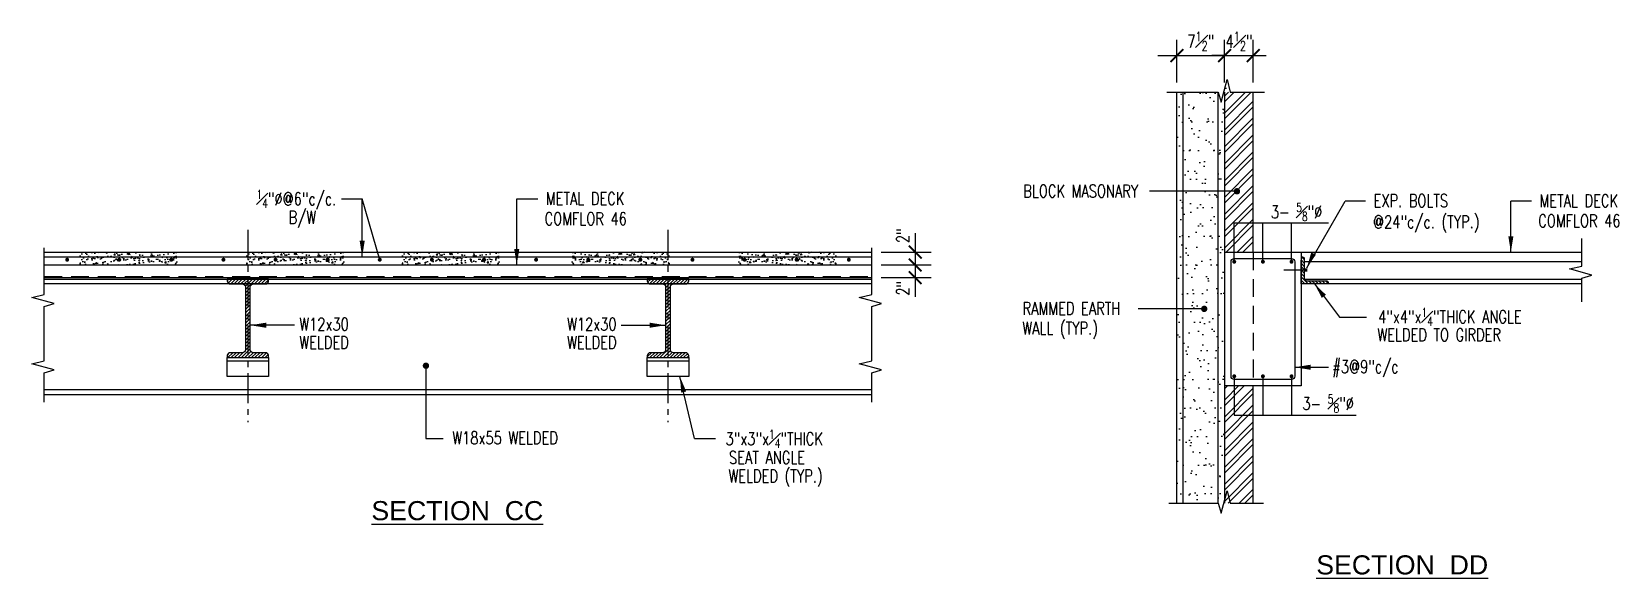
# Model space of a CAD drawing. Header units: inches. Extents: x 54338 to 57449, y 10559 to 14148.
# Drawn here: x 55119.4 to 55368.8, y 10559.4 to 10645.3 of the extents above; entities that cross this region are included whole.
import ezdxf
from ezdxf.enums import TextEntityAlignment as Align

# ---------------------------------------------------------------- set-up
doc = ezdxf.new("R2010")
doc.units = ezdxf.units.IN
doc.header["$LTSCALE"] = 15
doc.header["$MEASUREMENT"] = 0
doc.linetypes.add('CENTER', pattern=[2, 1.25, -0.25, 0.25, -0.25])
doc.linetypes.add('HIDDEN', pattern=[0.375, 0.25, -0.125])
for name, color, linetype in [('A-HATCH RCC', 8, 'Continuous'), ('A-TEXT-P', 242, 'Continuous'), ('BAR', 4, 'Continuous'), ('CONC', 5, 'Continuous'), ('GIRDER', 6, 'HIDDEN'), ('HATCH', 253, 'Continuous'), ('L', 2, 'Continuous'), ('S-GRID', 8, 'CENTER'), ('WALL', 7, 'Continuous')]:
    doc.layers.add(name, color=color, linetype=linetype)
doc.styles.add('16 scale', font='arial.ttf')
doc.styles.add('ROMANS', font='simplex.shx', dxfattribs={"width": 0.75})
doc.dimstyles.new('1-24', dxfattribs={"dimtxt": 2, "dimasz": 2, "dimexe": 2.5, "dimexo": 1.5, "dimgap": 0.75, "dimtad": 1, "dimdec": 6, "dimzin": 3, "dimdsep": 46, "dimlunit": 4, "dimtxsty": 'ROMANS', "dimblk": 'ARCHTICK', "dimcen": 0, "dimdle": 3, "dimclrd": 1, "dimclre": 1, "dimclrt": 2, "dimazin": 0, "dimtfac": 0.75, "dimtdec": 6, "dimtix": 1, "dimtmove": 2, "dimatfit": 3, "dimfxl": 0, "dimfrac": 1, "dimtolj": 1, "dimtzin": 1, "dimarcsym": 0})
pattern_1 = [(45, (-78.86597, -2980.20895), (-0.265165043, 0.265165043), [])]

# ---------------------------------------------------------------- blocks, each defined once
blk = doc.blocks.new('_ARCHTICK')
at = {"color": 0, "linetype": 'ByBlock', "const_width": 0.15}
blk.add_lwpolyline([(-0.5, -0.5), (0.5, 0.5)], dxfattribs=at)
blk = doc.blocks.new('*D40')
at = {"layer": 'DEFPOINTS', "color": 0, "transparency": 16777216}
for p in [(55306.78, 10641.5), (55299.28, 10635.78), (55306.78, 10635.78)]:
    blk.add_point(p, dxfattribs=at)
at = {"layer": 'WALL', "color": 1, "lineweight": -2, "transparency": 16777216}
for p, q in [((55299.28, 10637.28), (55299.28, 10644)), ((55306.78, 10637.28), (55306.78, 10644)), ((55296.28, 10641.5), (55309.78, 10641.5))]:
    blk.add_line(p, q, dxfattribs=at)
at = {"layer": 'WALL', "color": 1, "lineweight": -2, "transparency": 16777216, "xscale": 2, "yscale": 2, "zscale": 2, "rotation": 180}
blk.add_blockref('_ARCHTICK', (55299.28, 10641.5), dxfattribs=at)
at = {"layer": 'WALL', "color": 1, "lineweight": -2, "transparency": 16777216, "xscale": 2, "yscale": 2, "zscale": 2}
blk.add_blockref('_ARCHTICK', (55306.78, 10641.5), dxfattribs=at)
at = {"layer": 'WALL', "color": 2, "transparency": 16777216, "insert": (55303.03, 10643.75), "char_height": 2, "attachment_point": 5, "style": 'ROMANS'}
blk.add_mtext('\\A1;7{\\H0.750000x;\\S1#2;}"', dxfattribs=at)
blk = doc.blocks.new('*D34')
at = {"layer": 'DEFPOINTS', "color": 0, "transparency": 16777216}
for p in [(55251.32, 10610.63), (55251.32, 10608.63), (55258.16, 10608.63)]:
    blk.add_point(p, dxfattribs=at)
at = {"layer": 'WALL', "color": 1, "lineweight": -2, "transparency": 16777216}
for p, q in [((55258.16, 10613.63), (55258.16, 10605.63)), ((55252.82, 10610.63), (55260.66, 10610.63)), ((55252.82, 10608.63), (55260.66, 10608.63))]:
    blk.add_line(p, q, dxfattribs=at)
at = {"layer": 'WALL', "color": 1, "lineweight": -2, "transparency": 16777216, "xscale": 2, "yscale": 2, "zscale": 2}
for p, rotation in [((55258.16, 10610.63), 90), ((55258.16, 10608.63), 270)]:
    blk.add_blockref('_ARCHTICK', p, dxfattribs=dict(at, rotation=rotation))
at = {"layer": 'WALL', "color": 2, "transparency": 16777216, "insert": (55256.22, 10613.21), "char_height": 2, "attachment_point": 5, "rotation": 90, "style": 'ROMANS'}
blk.add_mtext('\\A1;2"', dxfattribs=at)
blk = doc.blocks.new('*D35')
at = {"layer": 'DEFPOINTS', "color": 0, "transparency": 16777216}
for p in [(55251.32, 10608.63), (55251.32, 10606.63), (55258.16, 10606.63)]:
    blk.add_point(p, dxfattribs=at)
at = {"layer": 'WALL', "color": 1, "lineweight": -2, "transparency": 16777216}
for p, q in [((55258.16, 10611.63), (55258.16, 10603.63)), ((55252.82, 10608.63), (55260.66, 10608.63)), ((55252.82, 10606.63), (55260.66, 10606.63))]:
    blk.add_line(p, q, dxfattribs=at)
at = {"layer": 'WALL', "color": 1, "lineweight": -2, "transparency": 16777216, "xscale": 2, "yscale": 2, "zscale": 2}
for p, rotation in [((55258.16, 10608.63), 90), ((55258.16, 10606.63), 270)]:
    blk.add_blockref('_ARCHTICK', p, dxfattribs=dict(at, rotation=rotation))
at = {"layer": 'WALL', "color": 2, "transparency": 16777216, "insert": (55256.22, 10604.96), "char_height": 2, "attachment_point": 5, "rotation": 90, "style": 'ROMANS'}
blk.add_mtext('\\A1;2"', dxfattribs=at)
blk = doc.blocks.new('A$C08BE3F9F')
at = {"layer": 'WALL'}
h = blk.add_hatch(dxfattribs=at)
h.set_pattern_fill('_USER', color=1, scale=0.375, angle=45, style=0, pattern_type=0)
h.set_pattern_definition([(45, (-55105.2013, -13750.37278), (-0.265165043, 0.265165043), [])])
edge = h.paths.add_edge_path()
edge.add_line((-4.25, 0), (0, 0))
edge.add_line((0, 0), (0, 4.25))
edge.add_line((0, 4.25), (-0.2, 4.25))
edge.add_arc((-0.2, 3.95), 0.3, 90, 180)
edge.add_line((-0.5, 3.95), (-0.5, 0.8))
edge.add_arc((-0.8, 0.8), 0.3, -90, 0, ccw=False)
edge.add_line((-0.8, 0.5), (-3.95, 0.5))
edge.add_arc((-3.95, 0.2), 0.3, 90, 180)
edge.add_line((-4.25, 0.2), (-4.25, 0))
at = {"layer": 'WALL', "color": 4, "linetype": 'HIDDEN'}
blk.add_lwpolyline([(-4.25, 0), (0, 0), (0, 4.25), (-0.2, 4.25, 0.414214), (-0.5, 3.95), (-0.5, 0.8, -0.414214), (-0.8, 0.5), (-3.95, 0.5, 0.414214), (-4.25, 0.2), (-4.25, 0)], format="xyb", dxfattribs=at)
blk = doc.blocks.new('A$C768C3A78')
at = {"layer": 'WALL', "color": 6}
for p, q in [((-0.23, 0.23), (-0.23, -0.23)), ((-0.19, 0.23), (-0.19, -0.23)), ((-0.15, 0.23), (-0.15, -0.23)), ((-0.12, 0.23), (-0.12, -0.23)), ((-0.08, 0.23), (-0.08, -0.23)), ((-0.04, 0.23), (-0.04, -0.23)), ((0, 0.23), (0, -0.23)), ((3.35, 0), (0, 0))]:
    blk.add_line(p, q, dxfattribs=at)
blk = doc.blocks.new('*D63')
at = {"layer": 'DEFPOINTS', "color": 0, "transparency": 16777216}
for p in [(55311.28, 10641.5), (55306.78, 10635.78), (55311.28, 10635.78)]:
    blk.add_point(p, dxfattribs=at)
at = {"layer": 'WALL', "color": 1, "lineweight": -2, "transparency": 16777216}
for p, q in [((55306.78, 10637.28), (55306.78, 10644)), ((55311.28, 10637.28), (55311.28, 10644)), ((55306.78, 10641.5), (55304.78, 10641.5)), ((55306.78, 10641.5), (55311.28, 10641.5)), ((55311.28, 10641.5), (55313.28, 10641.5))]:
    blk.add_line(p, q, dxfattribs=at)
at = {"layer": 'WALL', "color": 1, "lineweight": -2, "transparency": 16777216, "xscale": 2, "yscale": 2, "zscale": 2}
blk.add_blockref('_ARCHTICK', (55306.78, 10641.5), dxfattribs=at)
at = {"layer": 'WALL', "color": 1, "lineweight": -2, "transparency": 16777216, "xscale": 2, "yscale": 2, "zscale": 2, "rotation": 180}
blk.add_blockref('_ARCHTICK', (55311.28, 10641.5), dxfattribs=at)
at = {"layer": 'WALL', "color": 2, "transparency": 16777216, "insert": (55309.03, 10643.75), "char_height": 2, "attachment_point": 5, "style": 'ROMANS'}
blk.add_mtext('\\A1;4{\\H0.750000x;\\S1#2;}"', dxfattribs=at)

msp = doc.modelspace()

# ---------------------------------------------------------------- hatches: boundary and pattern name
at = {"layer": 'A-HATCH RCC'}
h = msp.add_hatch(dxfattribs=at)
h.set_pattern_fill('AR-SAND,_O', color=2, scale=1.75, angle=353)
h.set_pattern_definition([(30.5, (227.433, -1251.3108), (0.30151963, 3.36024233), [0, -2.66, 0, -2.975, 0, -2.84375]), (0.5, (227.433, -1251.3108), (3.67590676, 4.5245002), [0, -1.435, 0, -2.3975, 0, -0.91875]), (320.5, (225.2965, -1251.0484), (5.41033357, -0.65432772), [0, -0.875, 0, -3.15, 0, -4.1125]), (310.5, (225.2965, -1251.0484), (5.408692, 0.88336295), [0, -0.4375, 0, -2.065, 0, -2.3625])])
h.paths.add_polyline_path([(55304.782545, 10635.7766086), (55306.7824859, 10571.177549)], flags=16)
h.paths.add_polyline_path([(55306.7824859, 10635.7766086), (55307.6312872, 10635.7766086), (55307.1888526, 10637.7343244), (55306.2050804, 10634.212036), (55305.7493198, 10635.7766086), (55303.7833948, 10635.7766086), (55303.7833948, 10571.177549), (55305.7493198, 10571.177549), (55306.2050804, 10569.6129763), (55307.1888526, 10573.1352648), (55307.6312872, 10571.177549), (55306.7824859, 10571.177549)])
edge = h.paths.add_edge_path()
edge.add_arc((55309.1019827, 10609.6306839), 0.15625, 0, 360)
edge = h.paths.add_edge_path(flags=16)
edge.add_arc((55304.4287564, 10609.6306839), 0.15625, 0, 360)
h.paths.add_polyline_path([(55303.7833948, 10635.7766086), (55299.2833948, 10635.7766086), (55299.2833948, 10571.177549), (55303.7833948, 10571.177549)])
at = {"layer": 'CONC', "linetype": 'Continuous', "ltscale": 5}
h = msp.add_hatch(dxfattribs=at)
h.set_pattern_fill('AR-CONC', color=2, scale=0.25, style=0)
h.set_pattern_definition([(50, (-129.501, -2980.209), (1.793150457, -0.156880337), [0.1875, -2.0625]), (355, (-129.501, -2980.209), (-0.346878334, 1.880480334), [0.15, -1.65]), (100.4514, (-129.3516, -2980.222), (1.446273454, 1.723598855), [0.159350475, -1.75285528]), (46.1842, (-129.501, -2979.709), (2.66810262, -0.41379754), [0.28125, -3.09375]), (96.6356, (-129.2787, -2979.7434), (2.33665676, 2.43529468), [0.23902572, -2.6292825]), (351.1842, (-129.501, -2979.709), (2.33665486, 2.4352965), [0.225, -2.475]), (21, (-129.251, -2979.834), (1.49226763, -1.006547227), [0.1875, -2.0625]), (326, (-129.251, -2979.834), (0.60828833, 1.81287511), [0.15, -1.65]), (71.4514, (-129.1267, -2979.9178), (2.10055657, 0.80632624), [0.159350475, -1.75285528]), (37.5, (-129.50106, -2980.20895), (0.030399638, 0.8322346346), [0, -1.63, 0, -1.675, 0, -1.65625]), (7.5, (-129.5011, -2980.20895), (0.657673844, 0.98602928), [0, -0.955, 0, -1.5925, 0, -0.63125]), (327.5, (-130.05856, -2980.20895), (1.3345560904, -0.056387179), [0, -0.625, 0, -1.95, 0, -2.5875]), (317.5, (-130.3086, -2980.209), (1.457965423, 0.250262456), [0, -0.8125, 0, -1.295, 0, -1.8375])])
h.paths.add_polyline_path([(55142.2596578, 10609.9170957), (55142.2596578, 10610.6289552), (55135.6890674, 10610.6289552), (55135.6890674, 10609.9170957)])
h.paths.add_polyline_path([(55131.2267017, 10610.6289552), (55131.4471989, 10609.9170957), (55135.6890674, 10609.9170957), (55135.6890674, 10610.6289552)])
h.paths.add_polyline_path([(55128.8343242, 10610.6289552), (55128.8343242, 10609.9170957), (55131.4471989, 10609.9170957), (55131.2267017, 10610.6289552)])
h.paths.add_polyline_path([(55126.9542294, 10610.6289552), (55126.9542294, 10609.9170957), (55128.8343242, 10609.9170957), (55128.8343242, 10610.6289552)])
h.paths.add_polyline_path([(55126.9542294, 10609.9170957), (55126.9542294, 10608.6289552), (55135.6890674, 10608.6289552), (55135.6890674, 10609.9170957)])
h.paths.add_polyline_path([(55131.4388154, 10609.4397191, -1), (55131.7513154, 10609.4397191, -1)], flags=16)
h.paths.add_polyline_path([(55142.2596578, 10608.6289552), (55142.2596578, 10609.9170957), (55135.6890674, 10609.9170957), (55135.6890674, 10608.6289552)])
h.paths.add_polyline_path([(55139.6268195, 10609.4397191, -1), (55139.9393195, 10609.4397191, -1)], flags=16)
h = msp.add_hatch(dxfattribs=at)
h.set_pattern_fill('AR-CONC', color=2, scale=0.25, style=0)
h.set_pattern_definition([(50, (-103.2935, -2980.209), (1.793150457, -0.156880337), [0.1875, -2.0625]), (355, (-103.2935, -2980.209), (-0.346878334, 1.880480334), [0.15, -1.65]), (100.4514, (-103.144, -2980.222), (1.446273454, 1.723598855), [0.159350475, -1.75285528]), (46.1842, (-103.2935, -2979.709), (2.66810262, -0.41379754), [0.28125, -3.09375]), (96.6356, (-103.0712, -2979.7434), (2.33665676, 2.43529468), [0.23902572, -2.6292825]), (351.1842, (-103.2935, -2979.709), (2.33665486, 2.4352965), [0.225, -2.475]), (21, (-103.0435, -2979.834), (1.49226763, -1.006547227), [0.1875, -2.0625]), (326, (-103.0435, -2979.834), (0.60828833, 1.81287511), [0.15, -1.65]), (71.4514, (-102.9192, -2979.9178), (2.10055657, 0.80632624), [0.159350475, -1.75285528]), (37.5, (-103.2935, -2980.20895), (0.030399638, 0.8322346346), [0, -1.63, 0, -1.675, 0, -1.65625]), (7.5, (-103.2935, -2980.20895), (0.657673844, 0.98602928), [0, -0.955, 0, -1.5925, 0, -0.63125]), (327.5, (-103.851, -2980.20895), (1.3345560904, -0.056387179), [0, -0.625, 0, -1.95, 0, -2.5875]), (317.5, (-104.101, -2980.209), (1.457965423, 0.250262456), [0, -0.8125, 0, -1.295, 0, -1.8375])])
h.paths.add_polyline_path([(55168.467208, 10609.9170957), (55168.467208, 10610.6289552), (55161.8966176, 10610.6289552), (55161.8966176, 10609.9170957)])
h.paths.add_polyline_path([(55157.4342519, 10610.6289552), (55157.6547491, 10609.9170957), (55161.8966176, 10609.9170957), (55161.8966176, 10610.6289552)])
h.paths.add_polyline_path([(55155.0418744, 10610.6289552), (55155.0418744, 10609.9170957), (55157.6547491, 10609.9170957), (55157.4342519, 10610.6289552)])
h.paths.add_polyline_path([(55153.1617796, 10610.6289552), (55153.1617796, 10609.9170957), (55155.0418744, 10609.9170957), (55155.0418744, 10610.6289552)])
h.paths.add_polyline_path([(55153.1617796, 10609.9170957), (55153.1617796, 10608.6289552), (55161.8966176, 10608.6289552), (55161.8966176, 10609.9170957)])
h.paths.add_polyline_path([(55157.6463656, 10609.4397191, -1), (55157.9588656, 10609.4397191, -1)], flags=16)
h.paths.add_polyline_path([(55168.467208, 10608.6289552), (55168.467208, 10609.9170957), (55161.8966176, 10609.9170957), (55161.8966176, 10608.6289552)])
h.paths.add_polyline_path([(55165.8343697, 10609.4397191, -1), (55166.1468697, 10609.4397191, -1)], flags=16)
h = msp.add_hatch(dxfattribs=at)
h.set_pattern_fill('AR-CONC', color=2, scale=0.25, style=0)
h.set_pattern_definition([(50, (-78.866, -2980.209), (1.793150457, -0.156880337), [0.1875, -2.0625]), (355, (-78.866, -2980.209), (-0.346878334, 1.880480334), [0.15, -1.65]), (100.4514, (-78.7165, -2980.222), (1.446273454, 1.723598855), [0.159350475, -1.75285528]), (46.1842, (-78.866, -2979.709), (2.66810262, -0.41379754), [0.28125, -3.09375]), (96.6356, (-78.6436, -2979.7434), (2.33665676, 2.43529468), [0.23902572, -2.6292825]), (351.1842, (-78.866, -2979.709), (2.33665486, 2.4352965), [0.225, -2.475]), (21, (-78.616, -2979.834), (1.49226763, -1.006547227), [0.1875, -2.0625]), (326, (-78.616, -2979.834), (0.60828833, 1.81287511), [0.15, -1.65]), (71.4514, (-78.4916, -2979.9178), (2.10055657, 0.80632624), [0.159350475, -1.75285528]), (37.5, (-78.866, -2980.20895), (0.030399638, 0.8322346346), [0, -1.63, 0, -1.675, 0, -1.65625]), (7.5, (-78.866, -2980.20895), (0.657673844, 0.98602928), [0, -0.955, 0, -1.5925, 0, -0.63125]), (327.5, (-79.4235, -2980.20895), (1.3345560904, -0.056387179), [0, -0.625, 0, -1.95, 0, -2.5875]), (317.5, (-79.6735, -2980.209), (1.457965423, 0.250262456), [0, -0.8125, 0, -1.295, 0, -1.8375])])
h.paths.add_polyline_path([(55192.8947495, 10609.9170957), (55192.8947495, 10610.6289552), (55186.3241591, 10610.6289552), (55186.3241591, 10609.9170957)])
h.paths.add_polyline_path([(55181.8617934, 10610.6289552), (55182.0822906, 10609.9170957), (55186.3241591, 10609.9170957), (55186.3241591, 10610.6289552)])
h.paths.add_polyline_path([(55179.4694159, 10610.6289552), (55179.4694159, 10609.9170957), (55182.0822906, 10609.9170957), (55181.8617934, 10610.6289552)])
h.paths.add_polyline_path([(55177.5893211, 10610.6289552), (55177.5893211, 10609.9170957), (55179.4694159, 10609.9170957), (55179.4694159, 10610.6289552)])
h.paths.add_polyline_path([(55177.5893211, 10609.9170957), (55177.5893211, 10608.6289552), (55186.3241591, 10608.6289552), (55186.3241591, 10609.9170957)])
h.paths.add_polyline_path([(55182.0739071, 10609.4397191, -1), (55182.3864071, 10609.4397191, -1)], flags=16)
h.paths.add_polyline_path([(55192.8947495, 10608.6289552), (55192.8947495, 10609.9170957), (55186.3241591, 10609.9170957), (55186.3241591, 10608.6289552)])
h.paths.add_polyline_path([(55190.2619112, 10609.4397191, -1), (55190.5744112, 10609.4397191, -1)], flags=16)
h = msp.add_hatch(dxfattribs=at)
h.set_pattern_fill('AR-CONC', color=2, scale=0.25, style=0)
h.set_pattern_definition([(130, (110475.9418, -2980.209), (-1.793150457, -0.156880337), [0.1875, -2.0625]), (185, (110475.9418, -2980.209), (0.346878334, 1.880480334), [0.15, -1.65]), (79.5486, (110475.7924, -2980.222), (-1.446273454, 1.723598855), [0.159350475, -1.75285528]), (133.8158, (110475.9418, -2979.709), (-2.66810262, -0.41379754), [0.28125, -3.09375]), (83.3644, (110475.7195, -2979.7434), (-2.33665676, 2.43529468), [0.23902572, -2.6292825]), (188.8158, (110475.9418, -2979.709), (-2.33665486, 2.4352965), [0.225, -2.475]), (159, (110475.6918, -2979.834), (-1.49226763, -1.006547227), [0.1875, -2.0625]), (214, (110475.6918, -2979.834), (-0.60828833, 1.81287511), [0.15, -1.65]), (108.5486, (110475.5675, -2979.9178), (-2.10055657, 0.80632624), [0.159350475, -1.75285528]), (142.5, (110475.9418, -2980.20895), (-0.030399638, 0.8322346346), [0, -1.63, 0, -1.675, 0, -1.65625]), (172.5, (110475.9418, -2980.20895), (-0.657673844, 0.98602928), [0, -0.955, 0, -1.5925, 0, -0.63125]), (212.5, (110476.4993, -2980.20895), (-1.3345560904, -0.056387179), [0, -0.625, 0, -1.95, 0, -2.5875]), (222.5, (110476.7493, -2980.209), (-1.457965423, 0.250262456), [0, -0.8125, 0, -1.295, 0, -1.8375])])
h.paths.add_polyline_path([(55204.1811102, 10609.9170957), (55204.1811102, 10610.6289552), (55210.7517006, 10610.6289552), (55210.7517006, 10609.9170957)])
h.paths.add_polyline_path([(55215.2140664, 10610.6289552), (55214.9935692, 10609.9170957), (55210.7517006, 10609.9170957), (55210.7517006, 10610.6289552)])
h.paths.add_polyline_path([(55217.6064438, 10610.6289552), (55217.6064438, 10609.9170957), (55214.9935692, 10609.9170957), (55215.2140664, 10610.6289552)])
h.paths.add_polyline_path([(55219.4865386, 10610.6289552), (55219.4865386, 10609.9170957), (55217.6064438, 10609.9170957), (55217.6064438, 10610.6289552)])
h.paths.add_polyline_path([(55219.4865386, 10609.9170957), (55219.4865386, 10608.6289552), (55210.7517006, 10608.6289552), (55210.7517006, 10609.9170957)])
h.paths.add_polyline_path([(55215.0019527, 10609.4397191, 1), (55214.6894527, 10609.4397191, 1)], flags=16)
h.paths.add_polyline_path([(55204.1811102, 10608.6289552), (55204.1811102, 10609.9170957), (55210.7517006, 10609.9170957), (55210.7517006, 10608.6289552)])
h.paths.add_polyline_path([(55206.8139486, 10609.4397191, 1), (55206.5014486, 10609.4397191, 1)], flags=16)
h = msp.add_hatch(dxfattribs=at)
h.set_pattern_fill('AR-CONC', color=2, scale=0.25, style=0)
h.set_pattern_definition([(130, (110502.1494, -2980.209), (-1.793150457, -0.156880337), [0.1875, -2.0625]), (185, (110502.1494, -2980.209), (0.346878334, 1.880480334), [0.15, -1.65]), (79.5486, (110502, -2980.222), (-1.446273454, 1.723598855), [0.159350475, -1.75285528]), (133.8158, (110502.1494, -2979.709), (-2.66810262, -0.41379754), [0.28125, -3.09375]), (83.3644, (110501.927, -2979.7434), (-2.33665676, 2.43529468), [0.23902572, -2.6292825]), (188.8158, (110502.1494, -2979.709), (-2.33665486, 2.4352965), [0.225, -2.475]), (159, (110501.8994, -2979.834), (-1.49226763, -1.006547227), [0.1875, -2.0625]), (214, (110501.8994, -2979.834), (-0.60828833, 1.81287511), [0.15, -1.65]), (108.5486, (110501.775, -2979.9178), (-2.10055657, 0.80632624), [0.159350475, -1.75285528]), (142.5, (110502.1494, -2980.20895), (-0.030399638, 0.8322346346), [0, -1.63, 0, -1.675, 0, -1.65625]), (172.5, (110502.1494, -2980.20895), (-0.657673844, 0.98602928), [0, -0.955, 0, -1.5925, 0, -0.63125]), (212.5, (110502.7069, -2980.20895), (-1.3345560904, -0.056387179), [0, -0.625, 0, -1.95, 0, -2.5875]), (222.5, (110502.9569, -2980.209), (-1.457965423, 0.250262456), [0, -0.8125, 0, -1.295, 0, -1.8375])])
h.paths.add_polyline_path([(55230.3886604, 10609.9170957), (55230.3886604, 10610.6289552), (55236.9592508, 10610.6289552), (55236.9592508, 10609.9170957)])
h.paths.add_polyline_path([(55241.4216166, 10610.6289552), (55241.2011194, 10609.9170957), (55236.9592508, 10609.9170957), (55236.9592508, 10610.6289552)])
h.paths.add_polyline_path([(55243.813994, 10610.6289552), (55243.813994, 10609.9170957), (55241.2011194, 10609.9170957), (55241.4216166, 10610.6289552)])
h.paths.add_polyline_path([(55245.6940888, 10610.6289552), (55245.6940888, 10609.9170957), (55243.813994, 10609.9170957), (55243.813994, 10610.6289552)])
h.paths.add_polyline_path([(55245.6940888, 10609.9170957), (55245.6940888, 10608.6289552), (55236.9592508, 10608.6289552), (55236.9592508, 10609.9170957)])
h.paths.add_polyline_path([(55241.2095029, 10609.4397191, 1), (55240.8970029, 10609.4397191, 1)], flags=16)
h.paths.add_polyline_path([(55230.3886604, 10608.6289552), (55230.3886604, 10609.9170957), (55236.9592508, 10609.9170957), (55236.9592508, 10608.6289552)])
h.paths.add_polyline_path([(55233.0214988, 10609.4397191, 1), (55232.7089988, 10609.4397191, 1)], flags=16)
at = {"layer": 'HATCH', "linetype": 'Continuous', "ltscale": 5}
h = msp.add_hatch(dxfattribs=at)
h.set_pattern_fill('_USER', color=256, scale=0.375, angle=45, style=0, pattern_type=0)
h.set_pattern_definition(pattern_1)
edge = h.paths.add_edge_path()
edge.add_arc((55154.1991591, 10595.329206), 0.5, 180, 270, ccw=False)
edge.add_line((55153.6991591, 10595.329206), (55153.6991591, 10605.141301))
edge.add_arc((55154.1991591, 10605.141301), 0.5, 90, 180, ccw=False)
edge.add_line((55154.1991591, 10605.641301), (55156.0841591, 10605.641301))
edge.add_arc((55156.0841591, 10606.141301), 0.5, 270, 360)
edge.add_line((55156.5841591, 10606.141301), (55156.5841591, 10606.4052535))
edge.add_line((55156.5841591, 10606.4052535), (55150.0641591, 10606.4052535))
edge.add_line((55150.0641591, 10606.4052535), (55150.0641591, 10606.141301))
edge.add_arc((55150.5641591, 10606.141301), 0.5, 180, 270)
edge.add_line((55150.5641591, 10605.641301), (55152.4491591, 10605.641301))
edge.add_arc((55152.4491591, 10605.141301), 0.5, 0, 90, ccw=False)
edge.add_line((55152.9491591, 10605.141301), (55152.9491591, 10595.329206))
edge.add_arc((55152.4491591, 10595.329206), 0.5, -90, 0, ccw=False)
edge.add_line((55152.4491591, 10594.829206), (55150.5641591, 10594.829206))
edge.add_arc((55150.5641591, 10594.329206), 0.5, 90, 180)
edge.add_line((55150.0641591, 10594.329206), (55150.0641591, 10594.0652535))
edge.add_line((55150.0641591, 10594.0652535), (55156.5841591, 10594.0652535))
edge.add_line((55156.5841591, 10594.0652535), (55156.5841591, 10594.329206))
edge.add_arc((55156.0841591, 10594.329206), 0.5, 0, 90)
edge.add_line((55156.0841591, 10594.829206), (55154.1991591, 10594.829206))
h = msp.add_hatch(dxfattribs=at)
h.set_pattern_fill('_USER', color=256, scale=0.375, angle=45, style=0, pattern_type=0)
h.set_pattern_definition(pattern_1)
edge = h.paths.add_edge_path()
edge.add_arc((55220.1991591, 10595.329206), 0.5, 180, 270, ccw=False)
edge.add_line((55219.6991591, 10595.329206), (55219.6991591, 10605.141301))
edge.add_arc((55220.1991591, 10605.141301), 0.5, 90, 180, ccw=False)
edge.add_line((55220.1991591, 10605.641301), (55222.0841591, 10605.641301))
edge.add_arc((55222.0841591, 10606.141301), 0.5, 270, 360)
edge.add_line((55222.5841591, 10606.141301), (55222.5841591, 10606.4052535))
edge.add_line((55222.5841591, 10606.4052535), (55216.0641591, 10606.4052535))
edge.add_line((55216.0641591, 10606.4052535), (55216.0641591, 10606.141301))
edge.add_arc((55216.5641591, 10606.141301), 0.5, 180, 270)
edge.add_line((55216.5641591, 10605.641301), (55218.4491591, 10605.641301))
edge.add_arc((55218.4491591, 10605.141301), 0.5, 0, 90, ccw=False)
edge.add_line((55218.9491591, 10605.141301), (55218.9491591, 10595.329206))
edge.add_arc((55218.4491591, 10595.329206), 0.5, -90, 0, ccw=False)
edge.add_line((55218.4491591, 10594.829206), (55216.5641591, 10594.829206))
edge.add_arc((55216.5641591, 10594.329206), 0.5, 90, 180)
edge.add_line((55216.0641591, 10594.329206), (55216.0641591, 10594.0652535))
edge.add_line((55216.0641591, 10594.0652535), (55222.5841591, 10594.0652535))
edge.add_line((55222.5841591, 10594.0652535), (55222.5841591, 10594.329206))
edge.add_arc((55222.0841591, 10594.329206), 0.5, 0, 90)
edge.add_line((55222.0841591, 10594.829206), (55220.1991591, 10594.829206))
at = {"layer": 'WALL'}
h = msp.add_hatch(dxfattribs=at)
h.set_pattern_fill('ANSI32', color=1, scale=5, style=0, double=1)
h.set_pattern_definition([(45, (665.0924, -1251.3108), (-1.325825215, 1.325825215), []), (45, (665.9762, -1251.3108), (-1.325825215, 1.325825215), [])])
h.paths.add_polyline_path([(55311.283454, 10582.0285004), (55308.2824859, 10582.0285004), (55308.2824859, 10589.6289562), (55306.7824859, 10589.6289562), (55306.7824859, 10571.177549), (55311.283454, 10571.177549)])
h.paths.add_polyline_path([(55311.283454, 10589.6289562), (55308.2824859, 10589.6289562), (55308.2824859, 10582.0285004), (55311.283454, 10582.0285004)], flags=17)
h.paths.add_polyline_path([(55311.283454, 10615.229412), (55308.2824859, 10615.229412), (55308.2824859, 10610.6289562), (55311.283454, 10610.6289562)], flags=17)
h.paths.add_polyline_path([(55311.283454, 10635.7766086), (55306.7824859, 10635.7766086), (55306.7824859, 10610.6289562), (55308.2824859, 10610.6289562), (55308.2824859, 10615.229412), (55311.283454, 10615.229412)])

# ---------------------------------------------------------------- linework, layer by layer
at = {"layer": 'BAR', "linetype": 'Continuous', "ltscale": 5}
for p, q in [((55300.2833948, 10571.177549), (55300.2833948, 10635.7766086)), ((55305.7824859, 10571.177549), (55305.7824859, 10635.7766086)), ((55121.3241591, 10609.9170957), (55251.3241591, 10609.9170957)), ((55319.2824859, 10609.1533073), (55362.8982852, 10609.1533073))]:
    msp.add_line(p, q, dxfattribs=at)
at = {"layer": 'BAR', "linetype": 'Continuous', "ltscale": 5, "const_width": 0.3125}
for points in [[(55124.7738784, 10609.4397191, -1), (55125.0863784, 10609.4397191, -1)], [(55132.9578825, 10609.4397191, -1), (55133.2703825, 10609.4397191, -1)], [(55141.1418866, 10609.4397191, -1), (55141.4543866, 10609.4397191, -1)], [(55149.3258907, 10609.4397191, -1), (55149.6383907, 10609.4397191, -1)], [(55157.5138948, 10609.4397191, -1), (55157.8263948, 10609.4397191, -1)], [(55165.7018989, 10609.4397191, -1), (55166.0143989, 10609.4397191, -1)], [(55173.885903, 10609.4397191, -1), (55174.198403, 10609.4397191, -1)], [(55182.0739071, 10609.4397191, -1), (55182.3864071, 10609.4397191, -1)], [(55190.2619112, 10609.4397191, -1), (55190.5744112, 10609.4397191, -1)], [(55198.4499153, 10609.4397191, -1), (55198.7624153, 10609.4397191, -1)], [(55206.6379194, 10609.4397191, -1), (55206.9504194, 10609.4397191, -1)], [(55214.8259235, 10609.4397191, -1), (55215.1384235, 10609.4397191, -1)], [(55223.0139276, 10609.4397191, -1), (55223.3264276, 10609.4397191, -1)], [(55231.2019316, 10609.4397191, -1), (55231.5144316, 10609.4397191, -1)], [(55239.3899357, 10609.4397191, -1), (55239.7024357, 10609.4397191, -1)], [(55247.5779398, 10609.4397191, -1), (55247.8904398, 10609.4397191, -1)], [(55308.4387359, 10609.1289562, -1), (55308.1262359, 10609.1289562, -1)], [(55312.6262359, 10609.1289562, 1), (55312.9387359, 10609.1289562, 1)], [(55317.1262359, 10609.1289562, 1), (55317.4387359, 10609.1289562, 1)], [(55308.4387359, 10591.1289562, 1), (55308.1262359, 10591.1289562, 1)], [(55312.6262359, 10591.1289562, -1), (55312.9387359, 10591.1289562, -1)], [(55317.1262359, 10591.1289562, -1), (55317.4387359, 10591.1289562, -1)]]:
    msp.add_lwpolyline(points, format="xyb", close=True, dxfattribs=at)
at = {"layer": 'BAR', "linetype": 'Continuous', "ltscale": 5}
msp.add_lwpolyline([(55308.2824859, 10609.6289562), (55317.2824859, 10609.6289562, -0.4142135624), (55317.7824859, 10609.1289562), (55317.7824859, 10591.1289562, -0.4142135624), (55317.2824859, 10590.6289562), (55308.2824859, 10590.6289562, -0.4142135624), (55307.7824859, 10591.1289562), (55307.7824859, 10609.1289562, -0.4142135624)], format="xyb", close=True, dxfattribs=at)
at = {"layer": 'CONC', "linetype": 'Continuous', "ltscale": 5}
for p, q in [((55121.3241591, 10610.6289552), (55251.3241591, 10610.6289552)), ((55316.783454, 10610.6289562), (55362.8982852, 10610.6289562))]:
    msp.add_line(p, q, dxfattribs=at)
at = {"layer": 'GIRDER', "color": 1, "linetype": 'Continuous', "ltscale": 5}
for p, q in [((55168.0401965, 10618.9958769), (55171.2814118, 10618.9958769)), ((55171.2814118, 10609.9170957), (55171.2814118, 10618.9958769)), ((55174.042153, 10609.4397191), (55171.2814118, 10618.9958769)), ((55195.5611022, 10618.9958769), (55198.8770261, 10618.9958769)), ((55195.5611022, 10608.6289552), (55195.5611022, 10618.9958769)), ((55319.6888936, 10608.1407491), (55325.7043425, 10618.6580795)), ((55328.9014805, 10618.6580795), (55325.7043425, 10618.6580795)), ((55351.7443161, 10610.6289562), (55351.7443161, 10618.6580795)), ((55354.9855314, 10618.6580795), (55351.7443161, 10618.6580795)), ((55320.9074859, 10605.6289552), (55324.8320927, 10600.4076852)), ((55160.6615797, 10599.1511526), (55153.6991591, 10599.1511526)), ((55211.9867386, 10599.1511526), (55218.9491591, 10599.1511526)), ((55181.2970823, 10592.7879203), (55181.2970823, 10581.3692402)), ((55317.7824859, 10592.5490403), (55323.0891143, 10592.5490403)), ((55223.5057649, 10581.3692402), (55221.1991582, 10591.079206)), ((55181.2970823, 10581.3692402), (55184.0274225, 10581.3692402)), ((55223.5057649, 10581.3692402), (55226.8130098, 10581.3692402))]:
    msp.add_line(p, q, dxfattribs=at)
at = {"layer": 'GIRDER', "color": 3, "linetype": 'Continuous', "ltscale": 5}
for p, q in [((55121.3241591, 10606.6289552), (55251.3241591, 10606.6289552)), ((55251.3241591, 10605.6289542), (55121.3241591, 10605.6289542)), ((55362.8982852, 10605.6289552), (55318.7824859, 10605.6289552)), ((55150.0641591, 10593.579206), (55156.5841591, 10593.579206)), ((55216.0641591, 10593.579206), (55222.5841591, 10593.579206)), ((55121.3241591, 10589.0329067), (55251.3241591, 10589.0329067)), ((55121.3241591, 10588.2689542), (55251.3241591, 10588.2689542))]:
    msp.add_line(p, q, dxfattribs=at)
at = {"layer": 'GIRDER', "color": 1, "linetype": 'Continuous', "ltscale": 5, "const_width": 0.5}
for points in [[(55308.9622087, 10620.1917822, -1), (55308.4622087, 10620.1917822, -1)], [(55303.8213763, 10601.7248369, -1), (55303.3213763, 10601.7248369, -1)], [(55181.0470823, 10592.7879203, 1), (55181.5470823, 10592.7879203, 1)]]:
    msp.add_lwpolyline(points, format="xyb", close=True, dxfattribs=at)
at = {"layer": 'GIRDER', "color": 1, "linetype": 'Continuous', "ltscale": 5}
for points in [[(55171.2814118, 10609.9170957, 0, 0.8, 0), (55171.2814118, 10612.4170957, 0.8, 0.8, 0)], [(55351.7443161, 10610.6289562, 0, 0.8, 0), (55351.7443161, 10613.1289562, 0.8, 0.8, 0)], [(55195.5611022, 10608.6289552, 0, 0.8, 0), (55195.5611022, 10611.1289552, 0.8, 0.8, 0)], [(55319.6888936, 10608.1407491, 0, 0.8, 0), (55320.7454393, 10610.4065185, 0.8, 0.8, 0)], [(55320.9074859, 10605.6289552, 0, 0.8, 0), (55322.3666345, 10603.6877139, 0.8, 0.8, 0)], [(55153.6991591, 10599.1511526, 0, 0.8, 0), (55156.1991591, 10599.1511526, 0.8, 0.8, 0)], [(55218.9491591, 10599.1511526, 0, 0.8, 0), (55216.4491591, 10599.1511526, 0.8, 0.8, 0)], [(55317.7824859, 10592.5490403, 0, 0.8, 0), (55320.2824859, 10592.5490403, 0.8, 0.8, 0)], [(55221.1991582, 10591.079206, 0, 0.8, 0), (55221.7932725, 10588.6508262, 0.8, 0.8, 0)]]:
    msp.add_lwpolyline(points, format="xyseb", dxfattribs=at)
at = {"layer": 'GIRDER', "color": 3, "linetype": 'Continuous', "ltscale": 5}
msp.add_lwpolyline([(55306.7824859, 10610.6289562), (55318.7824859, 10610.6289562), (55318.7824859, 10589.6289562), (55306.7824859, 10589.6289562)], close=True, dxfattribs=at)
for points in [[(55121.3241591, 10606.3789542), (55251.3241591, 10606.3789542)], [(55319.2866819, 10606.3789552), (55362.8982852, 10606.3789552)], [(55156.5841591, 10594.079206), (55156.5841591, 10591.079206), (55150.0641591, 10591.079206), (55150.0641591, 10594.079206), (55156.5841591, 10594.079206)], [(55222.5841591, 10594.079206), (55222.5841591, 10591.079206), (55216.0641591, 10591.079206), (55216.0641591, 10594.079206), (55222.5841591, 10594.079206)]]:
    msp.add_lwpolyline(points, dxfattribs=at)
at = {"layer": 'GIRDER', "color": 4, "linetype": 'Continuous', "ltscale": 5}
for points in [[(55154.1991591, 10594.829206, -0.4142135624), (55153.6991591, 10595.329206), (55153.6991591, 10605.141301, -0.4142135624), (55154.1991591, 10605.641301), (55156.0841591, 10605.641301, 0.4142135624), (55156.5841591, 10606.141301), (55156.5841591, 10606.4052535), (55150.0641591, 10606.4052535), (55150.0641591, 10606.141301, 0.4142135624), (55150.5641591, 10605.641301), (55152.4491591, 10605.641301, -0.4142135624), (55152.9491591, 10605.141301), (55152.9491591, 10595.329206, -0.4142135624), (55152.4491591, 10594.829206), (55150.5641591, 10594.829206, 0.4142135624), (55150.0641591, 10594.329206), (55150.0641591, 10594.0652535), (55156.5841591, 10594.0652535), (55156.5841591, 10594.329206, 0.4142135624), (55156.0841591, 10594.829206)], [(55220.1991591, 10594.829206, -0.4142135624), (55219.6991591, 10595.329206), (55219.6991591, 10605.141301, -0.4142135624), (55220.1991591, 10605.641301), (55222.0841591, 10605.641301, 0.4142135624), (55222.5841591, 10606.141301), (55222.5841591, 10606.4052535), (55216.0641591, 10606.4052535), (55216.0641591, 10606.141301, 0.4142135624), (55216.5641591, 10605.641301), (55218.4491591, 10605.641301, -0.4142135624), (55218.9491591, 10605.141301), (55218.9491591, 10595.329206, -0.4142135624), (55218.4491591, 10594.829206), (55216.5641591, 10594.829206, 0.4142135624), (55216.0641591, 10594.329206), (55216.0641591, 10594.0652535), (55222.5841591, 10594.0652535), (55222.5841591, 10594.329206, 0.4142135624), (55222.0841591, 10594.829206)]]:
    msp.add_lwpolyline(points, format="xyb", close=True, dxfattribs=at)
at = {"layer": 'L', "color": 1}
for p, q in [((55308.7122087, 10620.1917822), (55294.9795803, 10620.1917822)), ((55308.2824859, 10609.1289562), (55308.2824859, 10615.229412)), ((55308.2824859, 10615.229412), (55323.1079968, 10615.229412)), ((55312.7824859, 10609.1289562), (55312.7824859, 10615.229412)), ((55317.2824859, 10609.1289562), (55317.2824859, 10615.229412)), ((55303.5713763, 10601.7248369), (55293.1971415, 10601.7248369)), ((55324.8320927, 10600.4076852), (55329.0833437, 10600.4076852)), ((55308.2824859, 10591.1289562), (55308.2824859, 10585.0285004)), ((55312.7824859, 10591.1289562), (55312.7824859, 10585.0285004)), ((55317.2824859, 10591.1289562), (55317.2824859, 10585.0285004)), ((55308.2824859, 10585.0285004), (55327.4619597, 10585.0285004))]:
    msp.add_line(p, q, dxfattribs=at)
at = {"layer": 'S-GRID', "color": 1, "linetype": 'CENTER', "ltscale": 0.25}
for p, q in [((55153.3241591, 10614.1159426), (55153.3241591, 10583.9108022)), ((55219.3241591, 10614.1159426), (55219.3241591, 10583.9108022))]:
    msp.add_line(p, q, dxfattribs=at)
at = {"layer": 'WALL', "color": 5}
for p, q in [((55299.2833948, 10571.177549), (55299.2833948, 10635.7766086)), ((55306.7824859, 10571.177549), (55306.7824859, 10635.7766086)), ((55306.7824859, 10571.177549), (55306.7824859, 10635.7766086)), ((55311.283454, 10610.6289562), (55311.283454, 10635.7766086)), ((55311.283454, 10571.177549), (55311.283454, 10589.6289562))]:
    msp.add_line(p, q, dxfattribs=at)
at = {"layer": 'WALL', "color": 2, "linetype": 'HIDDEN', "ltscale": 0.75}
for p, q in [((55311.283454, 10610.6289562), (55311.283454, 10589.6289562)), ((55121.3241591, 10606.8268487), (55251.3241591, 10606.8268487))]:
    msp.add_line(p, q, dxfattribs=at)
at = {"layer": 'WALL'}
for p, q in [((55121.3241591, 10608.6289552), (55251.3241591, 10608.6289552)), ((55153.5609056, 10606.3789542), (55153.0609056, 10606.3789542))]:
    msp.add_line(p, q, dxfattribs=at)
at = {"layer": 'WALL', "color": 1}
for points in [[(55297.688761, 10635.7766086), (55305.7493198, 10635.7766086), (55306.2050804, 10634.212036), (55307.1888526, 10637.7343244), (55307.6312872, 10635.7766086), (55313.0608732, 10635.7766086)], [(55362.8982852, 10602.8195708), (55362.8982852, 10606.5563532), (55364.4628578, 10607.0121137), (55360.9405694, 10607.995886), (55362.8982852, 10608.4383205), (55362.8982852, 10612.7625933)], [(55121.3241591, 10587.0899122), (55121.3241591, 10591.6703832), (55122.8887317, 10592.1261438), (55119.3664433, 10593.1099161), (55121.3241591, 10593.5523506), (55121.3241591, 10602.0915303), (55122.8887317, 10602.5472909), (55119.3664433, 10603.5310632), (55121.3241591, 10603.9734977), (55121.3241591, 10611.3250361)], [(55251.3241591, 10587.0899122), (55251.3241591, 10591.6703832), (55252.8887317, 10592.1261438), (55249.3664433, 10593.1099161), (55251.3241591, 10593.5523506), (55251.3241591, 10602.0915303), (55252.8887317, 10602.5472909), (55249.3664433, 10603.5310632), (55251.3241591, 10603.9734977), (55251.3241591, 10611.3250361)], [(55297.9891878, 10571.177549), (55305.7493198, 10571.177549), (55306.2050804, 10569.6129763), (55307.1888526, 10573.1352648), (55307.6312872, 10571.177549), (55312.8976414, 10571.177549)]]:
    msp.add_lwpolyline(points, dxfattribs=at)

# ---------------------------------------------------------------- block references
at = {"layer": 'WALL', "color": 1, "xscale": -1}
for name, p in [('A$C08BE3F9F', (55318.7824859, 10605.6289552)), ('A$C768C3A78', (55319.411093, 10607.8265406))]:
    msp.add_blockref(name, p, dxfattribs=at)

# ---------------------------------------------------------------- texts
at = {"layer": 'A-TEXT-P', "color": 4, "style": '16 scale'}
for s, p in [('%%USECTION  CC', (55186.2281967, 10568.5256051)), ('%%USECTION  DD', (55334.6744025, 10560.0062478))]:
    msp.add_text(s, height=3, dxfattribs=at).set_placement(p, align=Align.CENTER)
at = {"layer": 'GIRDER', "color": 2, "linetype": 'Continuous', "ltscale": 5, "char_height": 2, "attachment_point": 5, "style": 'ROMANS'}
for s, insert in [('\\A1;{\\H0.7x;\\S1#4;}"%%C@6"c/c.', (55160.939282, 10618.8686504)), ('METAL DECK', (55206.3000052, 10619.0443814)), ('\\A1;BLOCK MASONARY', (55284.1718103, 10620.2306838)), ('\\A1;EXP. BOLTS', (55336.0324329, 10618.7167682)), ('METAL DECK', (55362.4085105, 10618.706584)), ('\\A1;B/W', (55161.8801437, 10615.7626963)), ('COMFLOR 46', (55206.3953268, 10615.8822146)), ('\\A1;@24"c/c. (TYP.)', (55338.4505808, 10615.052495)), ('COMFLOR 46', (55362.503832, 10615.5444172)), ('\\A1;RAMMED EARTH', (55282.701097, 10601.7986229)), ('W12x30', (55165.292532, 10599.3079921)), ('W12x30', (55207.3557862, 10599.3079921)), ('\\A1;WALL (TYP.)', (55280.9261145, 10598.3358399)), ('\\A1;4"x4"x{\\H0.7x;\\S1#4;}"THICK ANGLE', (55342.1690579, 10600.4814712)), ('WELDED', (55165.292532, 10596.4456948)), ('WELDED', (55207.3557862, 10596.4456948)), ('\\A1;WELDED TO GIRDER', (55340.4807584, 10597.6418757)), ('\\A1;#3@9"c/c', (55328.8948679, 10592.3109616)), ('\\A1;3- {\\H0.7x;\\S5#8;\\H1.4286x;"%%C}', (55323.0454894, 10586.8522037)), ('W18x55 WELDED', (55193.7340596, 10581.4563887)), ('\\A1;3"x3"x{\\H0.7x;\\S1#4;}"THICK', (55236.017374, 10581.3171376)), ('\\A1;SEAT ANGLE', (55234.8889612, 10578.3695898)), ('\\A1;WELDED (TYP.)', (55236.2178119, 10575.1337334))]:
    msp.add_mtext(s, dxfattribs=dict(at, insert=insert))
at = {"layer": 'GIRDER', "color": 2, "linetype": 'Continuous', "ltscale": 5, "insert": (55318.0836933, 10616.9469306), "char_height": 2, "width": 13.146186518, "attachment_point": 5, "style": 'ROMANS'}
msp.add_mtext('\\A1;3- {\\H0.7x;\\S5#8;}"%%C', dxfattribs=at)

# ---------------------------------------------------------------- dimensions: what is measured, and where the dimension line sits
at = {"layer": 'WALL'}
for base, p1, p2, picture, middle in [((55306.7824859, 10641.5006499), (55299.2833948, 10635.7766086), (55306.7824859, 10635.7766086), '*D40', (55303.0329403, 10643.7506499)), ((55311.283454, 10641.5006499), (55306.7824859, 10635.7766086), (55311.283454, 10635.7766086), '*D63', (55309.0329699, 10643.7506499))]:
    dim = msp.add_linear_dim(base=base, p1=p1, p2=p2, dimstyle='1-24', dxfattribs=at)
    dim.commit()
    dim.dimension.update_dxf_attribs({"geometry": picture, "text_midpoint": middle})
for base, p1, p2, picture, middle in [((55258.1587252, 10608.6289552), (55251.3241591, 10610.6289552), (55251.3241591, 10608.6289552), '*D34', (55256.218249, 10613.2054494)), ((55258.1587252, 10606.6289552), (55251.3241591, 10608.6289552), (55251.3241591, 10606.6289552), '*D35', (55256.218249, 10604.9632858))]:
    dim = msp.add_linear_dim(base=base, p1=p1, p2=p2, angle=90, dimstyle='1-24', dxfattribs=at)
    dim.commit()
    dim.dimension.update_dxf_attribs({"geometry": picture, "text_midpoint": middle, "dimtype": 160})

doc.saveas('drawing.dxf')
